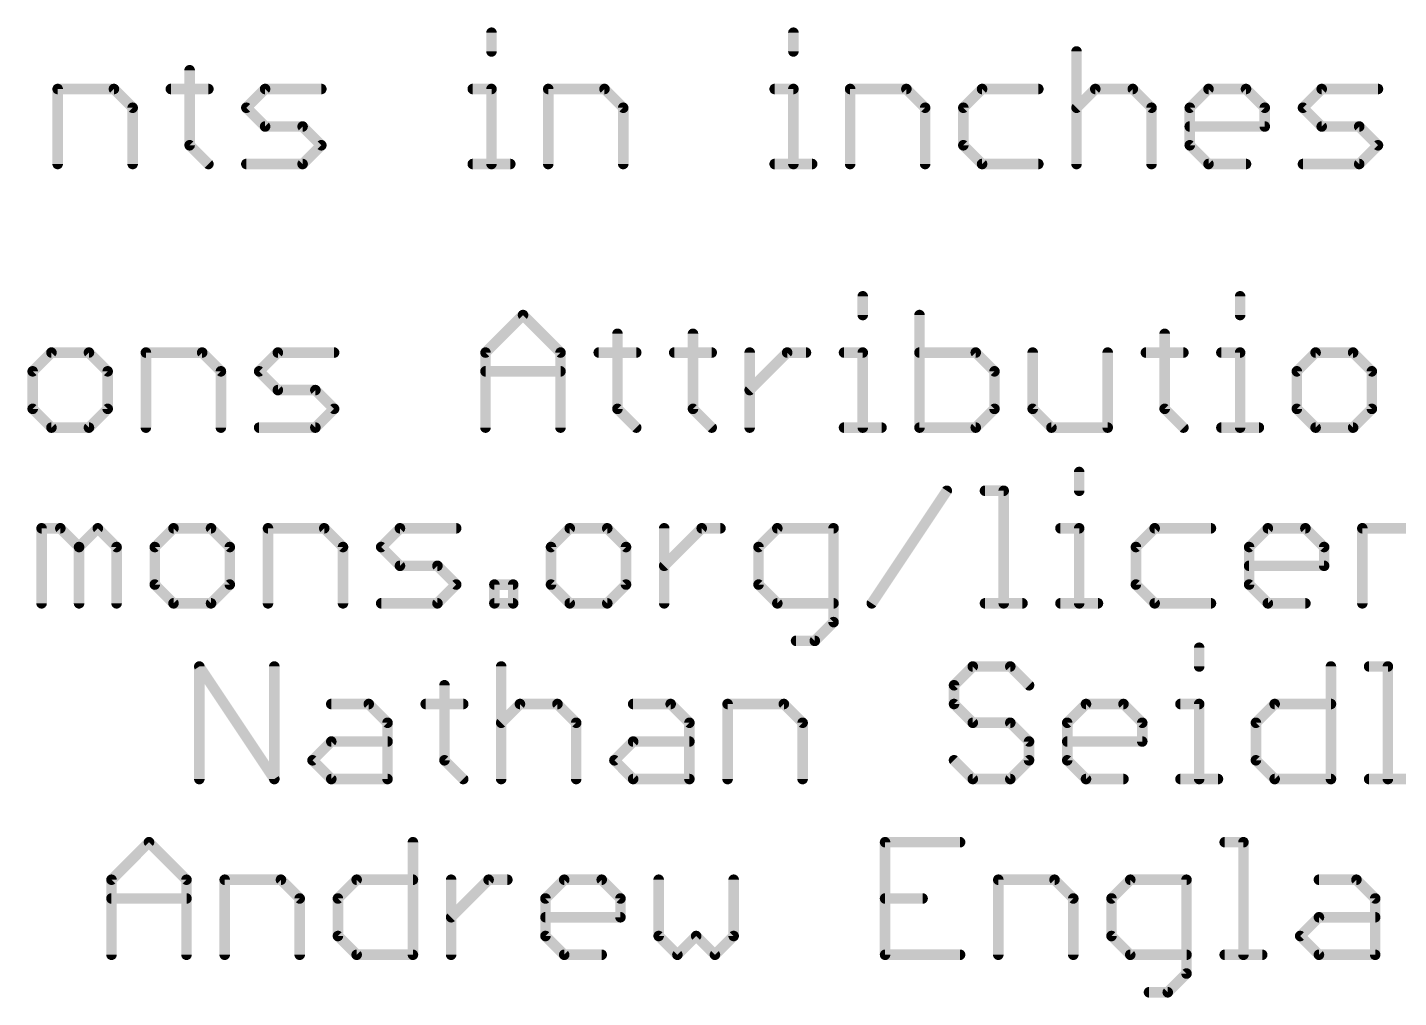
# Model space of a CAD drawing. Extents: x -38 to 69, y -72 to 37.
# Drawn here: x 11.56 to 31.39, y -20.86 to -6.84 of the extents above; entities that cross this region are included whole.
import ezdxf

# ---------------------------------------------------------------- set-up
doc = ezdxf.new("R2010")
doc.units = 0
doc.layers.add('47', color=253, linetype='CONTINUOUS')
doc.layers.add('51', color=53, linetype='CONTINUOUS')

msp = doc.modelspace()

# ---------------------------------------------------------------- linework, layer by layer
at = {"layer": '47', "const_width": 0.1524}
for points in [[(18.2718, -6.9156), (18.2718, -7.1868)], [(22.6376, -6.9156), (22.6376, -7.1868)], [(26.7322, -7.1868), (26.7322, -8.8138)], [(13.9061, -7.458), (13.9061, -8.5426)], [(11.9977, -8.8138), (11.9977, -7.7291)], [(11.9977, -7.7291), (12.8112, -7.7291)], [(12.8112, -7.7291), (13.0824, -8.0003)], [(13.6349, -7.7291), (14.1772, -7.7291)], [(14.7263, -8.0003), (14.9975, -7.7291)], [(14.9975, -7.7291), (15.811, -7.7291)], [(18.0007, -7.7291), (18.2718, -7.7291)], [(18.2718, -7.7291), (18.2718, -8.8138)], [(19.0921, -8.8138), (19.0921, -7.7291)], [(19.0921, -7.7291), (19.9056, -7.7291)], [(19.9056, -7.7291), (20.1768, -8.0003)], [(22.3664, -7.7291), (22.6376, -7.7291)], [(22.6376, -7.7291), (22.6376, -8.8138)], [(23.4578, -8.8138), (23.4578, -7.7291)], [(23.4578, -7.7291), (24.2713, -7.7291)], [(24.2713, -7.7291), (24.5425, -8.0003)], [(25.3662, -7.7291), (25.095, -8.0003)], [(26.1797, -7.7291), (25.3662, -7.7291)], [(26.7322, -8.0003), (27.0033, -7.7291)], [(27.0033, -7.7291), (27.5456, -7.7291)], [(27.5456, -7.7291), (27.8168, -8.0003)], [(28.3693, -8.0003), (28.6405, -7.7291)], [(28.6405, -7.7291), (29.1828, -7.7291)], [(29.1828, -7.7291), (29.454, -8.0003)], [(30.0065, -8.0003), (30.2776, -7.7291)], [(30.2776, -7.7291), (31.0911, -7.7291)], [(13.0824, -8.0003), (13.0824, -8.8138)], [(14.9975, -8.2715), (14.7263, -8.0003)], [(20.1768, -8.0003), (20.1768, -8.8138)], [(24.5425, -8.0003), (24.5425, -8.8138)], [(25.095, -8.0003), (25.095, -8.5426)], [(27.8168, -8.0003), (27.8168, -8.8138)], [(28.3693, -8.5426), (28.3693, -8.0003)], [(29.454, -8.0003), (29.454, -8.2715)], [(30.2776, -8.2715), (30.0065, -8.0003)], [(15.5398, -8.2715), (14.9975, -8.2715)], [(15.811, -8.5426), (15.5398, -8.2715)], [(29.454, -8.2715), (28.3693, -8.2715)], [(30.82, -8.2715), (30.2776, -8.2715)], [(31.0911, -8.5426), (30.82, -8.2715)], [(13.9061, -8.5426), (14.1772, -8.8138)], [(15.5398, -8.8138), (15.811, -8.5426)], [(25.095, -8.5426), (25.3662, -8.8138)], [(28.6405, -8.8138), (28.3693, -8.5426)], [(30.82, -8.8138), (31.0911, -8.5426)], [(14.7263, -8.8138), (15.5398, -8.8138)], [(18.0007, -8.8138), (18.543, -8.8138)], [(22.3664, -8.8138), (22.9087, -8.8138)], [(25.3662, -8.8138), (26.1797, -8.8138)], [(29.1828, -8.8138), (28.6405, -8.8138)], [(30.0065, -8.8138), (30.82, -8.8138)]]:
    msp.add_lwpolyline(points, dxfattribs=at)
at = {"layer": '47', "const_width": 0.0762}
for points in [[(18.3099, -6.9156, 1), (18.2337, -6.9156)], [(22.6757, -6.9156, 1), (22.5995, -6.9156)], [(26.7703, -7.1868, 1), (26.6941, -7.1868)], [(18.2337, -7.1868, 1), (18.3099, -7.1868)], [(22.5995, -7.1868, 1), (22.6757, -7.1868)], [(13.9442, -7.458, 1), (13.868, -7.458)], [(12.0358, -7.7291, 1), (11.9596, -7.7291)], [(11.9977, -7.691, 1), (11.9977, -7.7672)], [(12.8382, -7.7022, 1), (12.7843, -7.7561)], [(12.8112, -7.7672, 1), (12.8112, -7.691)], [(13.6349, -7.691, 1), (13.6349, -7.7672)], [(14.1772, -7.7672, 1), (14.1772, -7.691)], [(14.9975, -7.691, 1), (14.9975, -7.7672)], [(15.0244, -7.7561, 1), (14.9706, -7.7022)], [(15.811, -7.7672, 1), (15.811, -7.691)], [(18.0007, -7.691, 1), (18.0007, -7.7672)], [(18.3099, -7.7291, 1), (18.2337, -7.7291)], [(18.2718, -7.7672, 1), (18.2718, -7.691)], [(19.1302, -7.7291, 1), (19.054, -7.7291)], [(19.0921, -7.691, 1), (19.0921, -7.7672)], [(19.9325, -7.7022, 1), (19.8786, -7.7561)], [(19.9056, -7.7672, 1), (19.9056, -7.691)], [(22.3664, -7.691, 1), (22.3664, -7.7672)], [(22.6757, -7.7291, 1), (22.5995, -7.7291)], [(22.6376, -7.7672, 1), (22.6376, -7.691)], [(23.4959, -7.7291, 1), (23.4197, -7.7291)], [(23.4578, -7.691, 1), (23.4578, -7.7672)], [(24.2983, -7.7022, 1), (24.2444, -7.7561)], [(24.2713, -7.7672, 1), (24.2713, -7.691)], [(25.3662, -7.691, 1), (25.3662, -7.7672)], [(25.3931, -7.7561, 1), (25.3392, -7.7022)], [(26.1797, -7.7672, 1), (26.1797, -7.691)], [(27.0033, -7.691, 1), (27.0033, -7.7672)], [(27.0303, -7.7561, 1), (26.9764, -7.7022)], [(27.5726, -7.7022, 1), (27.5187, -7.7561)], [(27.5456, -7.7672, 1), (27.5456, -7.691)], [(28.6405, -7.691, 1), (28.6405, -7.7672)], [(28.6674, -7.7561, 1), (28.6135, -7.7022)], [(29.2097, -7.7022, 1), (29.1559, -7.7561)], [(29.1828, -7.7672, 1), (29.1828, -7.691)], [(30.2776, -7.691, 1), (30.2776, -7.7672)], [(30.3046, -7.7561, 1), (30.2507, -7.7022)], [(31.0911, -7.7672, 1), (31.0911, -7.691)], [(13.1205, -8.0003, 1), (13.0443, -8.0003)], [(14.7533, -7.9734, 1), (14.6994, -8.0272)], [(20.2149, -8.0003, 1), (20.1387, -8.0003)], [(24.5806, -8.0003, 1), (24.5044, -8.0003)], [(25.1331, -8.0003, 1), (25.0569, -8.0003)], [(27.8549, -8.0003, 1), (27.7787, -8.0003)], [(28.4074, -8.0003, 1), (28.3312, -8.0003)], [(29.4921, -8.0003, 1), (29.4159, -8.0003)], [(30.0334, -7.9734, 1), (29.9795, -8.0272)], [(13.0555, -8.0272, 1), (13.1093, -7.9734)], [(14.6994, -7.9734, 1), (14.7533, -8.0272)], [(20.1498, -8.0272, 1), (20.2037, -7.9734)], [(24.5156, -8.0272, 1), (24.5694, -7.9734)], [(25.0681, -7.9734, 1), (25.1219, -8.0272)], [(26.7052, -7.9734, 1), (26.7591, -8.0272)], [(27.7899, -8.0272, 1), (27.8438, -7.9734)], [(28.3424, -7.9734, 1), (28.3963, -8.0272)], [(29.427, -8.0272, 1), (29.4809, -7.9734)], [(29.9795, -7.9734, 1), (30.0334, -8.0272)], [(14.9975, -8.2334, 1), (14.9975, -8.3096)], [(14.9706, -8.2984, 1), (15.0244, -8.2445)], [(15.5668, -8.2445, 1), (15.5129, -8.2984)], [(15.5398, -8.3096, 1), (15.5398, -8.2334)], [(28.3693, -8.2334, 1), (28.3693, -8.3096)], [(29.4159, -8.2715, 1), (29.4921, -8.2715)], [(29.454, -8.3096, 1), (29.454, -8.2334)], [(30.2776, -8.2334, 1), (30.2776, -8.3096)], [(30.2507, -8.2984, 1), (30.3046, -8.2445)], [(30.8469, -8.2445, 1), (30.793, -8.2984)], [(30.82, -8.3096, 1), (30.82, -8.2334)], [(13.933, -8.5157, 1), (13.8791, -8.5696)], [(13.868, -8.5426, 1), (13.9442, -8.5426)], [(15.8379, -8.5696, 1), (15.7841, -8.5157)], [(15.7841, -8.5696, 1), (15.8379, -8.5157)], [(25.1219, -8.5157, 1), (25.0681, -8.5696)], [(25.0569, -8.5426, 1), (25.1331, -8.5426)], [(28.3963, -8.5157, 1), (28.3424, -8.5696)], [(28.3312, -8.5426, 1), (28.4074, -8.5426)], [(31.1181, -8.5696, 1), (31.0642, -8.5157)], [(31.0642, -8.5696, 1), (31.1181, -8.5157)], [(11.9596, -8.8138, 1), (12.0358, -8.8138)], [(13.0443, -8.8138, 1), (13.1205, -8.8138)], [(14.1503, -8.8407, 1), (14.2042, -8.7869)], [(14.7263, -8.7757, 1), (14.7263, -8.8519)], [(15.5129, -8.7869, 1), (15.5668, -8.8407)], [(15.5398, -8.8519, 1), (15.5398, -8.7757)], [(18.0007, -8.7757, 1), (18.0007, -8.8519)], [(18.2337, -8.8138, 1), (18.3099, -8.8138)], [(18.543, -8.8519, 1), (18.543, -8.7757)], [(19.054, -8.8138, 1), (19.1302, -8.8138)], [(20.1387, -8.8138, 1), (20.2149, -8.8138)], [(22.3664, -8.7757, 1), (22.3664, -8.8519)], [(22.5995, -8.8138, 1), (22.6757, -8.8138)], [(22.9087, -8.8519, 1), (22.9087, -8.7757)], [(23.4197, -8.8138, 1), (23.4959, -8.8138)], [(24.5044, -8.8138, 1), (24.5806, -8.8138)], [(25.3662, -8.7757, 1), (25.3662, -8.8519)], [(25.3392, -8.8407, 1), (25.3931, -8.7869)], [(26.1797, -8.8519, 1), (26.1797, -8.7757)], [(26.6941, -8.8138, 1), (26.7703, -8.8138)], [(27.7787, -8.8138, 1), (27.8549, -8.8138)], [(28.6405, -8.7757, 1), (28.6405, -8.8519)], [(28.6135, -8.8407, 1), (28.6674, -8.7869)], [(29.1828, -8.8519, 1), (29.1828, -8.7757)], [(30.0065, -8.7757, 1), (30.0065, -8.8519)], [(30.793, -8.7869, 1), (30.8469, -8.8407)], [(30.82, -8.8519, 1), (30.82, -8.7757)]]:
    msp.add_lwpolyline(points, format="xyb", dxfattribs=at)
at = {"layer": '51', "const_width": 0.1524}
for points in [[(23.6407, -10.7256), (23.6407, -10.9968)], [(29.0979, -10.7256), (29.0979, -10.9968)], [(18.1852, -11.5391), (18.7276, -10.9968)], [(18.7276, -10.9968), (19.2699, -11.5391)], [(24.461, -10.9968), (24.461, -12.6238)], [(20.0936, -11.268), (20.0936, -12.3526)], [(21.185, -11.268), (21.185, -12.3526)], [(28.0065, -11.268), (28.0065, -12.3526)], [(11.9078, -11.5391), (11.6366, -11.8103)], [(12.4501, -11.5391), (11.9078, -11.5391)], [(12.7213, -11.8103), (12.4501, -11.5391)], [(13.2738, -12.6238), (13.2738, -11.5391)], [(13.2738, -11.5391), (14.0873, -11.5391)], [(14.0873, -11.5391), (14.3584, -11.8103)], [(14.9109, -11.8103), (15.1821, -11.5391)], [(15.1821, -11.5391), (15.9956, -11.5391)], [(18.1852, -12.6238), (18.1852, -11.5391)], [(19.2699, -11.5391), (19.2699, -12.6238)], [(19.8224, -11.5391), (20.3647, -11.5391)], [(20.9138, -11.5391), (21.4562, -11.5391)], [(22.0053, -12.6238), (22.0053, -11.5391)], [(22.0053, -12.0815), (22.5476, -11.5391)], [(22.5476, -11.5391), (22.8188, -11.5391)], [(23.3696, -11.5391), (23.6407, -11.5391)], [(23.6407, -11.5391), (23.6407, -12.6238)], [(25.2745, -11.5391), (24.461, -11.5391)], [(25.5457, -11.8103), (25.2745, -11.5391)], [(26.0982, -11.5391), (26.0982, -12.3526)], [(27.1828, -12.6238), (27.1828, -11.5391)], [(27.7353, -11.5391), (28.2776, -11.5391)], [(28.8267, -11.5391), (29.0979, -11.5391)], [(29.0979, -11.5391), (29.0979, -12.6238)], [(30.1893, -11.5391), (29.9182, -11.8103)], [(30.7317, -11.5391), (30.1893, -11.5391)], [(31.0028, -11.8103), (30.7317, -11.5391)], [(11.6366, -11.8103), (11.6366, -12.3526)], [(12.7213, -12.3526), (12.7213, -11.8103)], [(14.3584, -11.8103), (14.3584, -12.6238)], [(15.1821, -12.0815), (14.9109, -11.8103)], [(18.1852, -11.8103), (19.2699, -11.8103)], [(25.5457, -12.3526), (25.5457, -11.8103)], [(29.9182, -11.8103), (29.9182, -12.3526)], [(31.0028, -12.3526), (31.0028, -11.8103)], [(15.7244, -12.0815), (15.1821, -12.0815)], [(15.9956, -12.3526), (15.7244, -12.0815)], [(11.6366, -12.3526), (11.9078, -12.6238)], [(12.4501, -12.6238), (12.7213, -12.3526)], [(15.7244, -12.6238), (15.9956, -12.3526)], [(20.0936, -12.3526), (20.3647, -12.6238)], [(21.185, -12.3526), (21.4562, -12.6238)], [(25.2745, -12.6238), (25.5457, -12.3526)], [(26.0982, -12.3526), (26.3693, -12.6238)], [(28.0065, -12.3526), (28.2776, -12.6238)], [(29.9182, -12.3526), (30.1893, -12.6238)], [(30.7317, -12.6238), (31.0028, -12.3526)], [(11.9078, -12.6238), (12.4501, -12.6238)], [(14.9109, -12.6238), (15.7244, -12.6238)], [(23.3696, -12.6238), (23.9119, -12.6238)], [(24.461, -12.6238), (25.2745, -12.6238)], [(26.3693, -12.6238), (27.1828, -12.6238)], [(28.8267, -12.6238), (29.3691, -12.6238)], [(30.1893, -12.6238), (30.7317, -12.6238)], [(26.7706, -13.2656), (26.7706, -13.5368)], [(23.7708, -15.1638), (24.8555, -13.5368)], [(25.408, -13.5368), (25.6791, -13.5368)], [(25.6791, -13.5368), (25.6791, -15.1638)], [(11.765, -15.1638), (11.765, -14.0791)], [(11.765, -14.0791), (12.0362, -14.0791)], [(12.0362, -14.0791), (12.3073, -14.3503)], [(12.3073, -14.3503), (12.5785, -14.0791)], [(12.5785, -14.0791), (12.8497, -14.3503)], [(13.6733, -14.0791), (13.4022, -14.3503)], [(14.2157, -14.0791), (13.6733, -14.0791)], [(14.4868, -14.3503), (14.2157, -14.0791)], [(15.0393, -15.1638), (15.0393, -14.0791)], [(15.0393, -14.0791), (15.8528, -14.0791)], [(15.8528, -14.0791), (16.124, -14.3503)], [(16.6765, -14.3503), (16.9476, -14.0791)], [(16.9476, -14.0791), (17.7611, -14.0791)], [(19.4034, -14.0791), (19.1322, -14.3503)], [(19.9457, -14.0791), (19.4034, -14.0791)], [(20.2169, -14.3503), (19.9457, -14.0791)], [(20.7694, -15.1638), (20.7694, -14.0791)], [(20.7694, -14.6215), (21.3117, -14.0791)], [(21.3117, -14.0791), (21.5829, -14.0791)], [(22.4048, -14.0791), (22.1337, -14.3503)], [(23.2183, -14.0791), (22.4048, -14.0791)], [(23.2183, -15.435), (23.2183, -14.0791)], [(26.4994, -14.0791), (26.7706, -14.0791)], [(26.7706, -14.0791), (26.7706, -15.1638)], [(27.862, -14.0791), (27.5909, -14.3503)], [(28.6755, -14.0791), (27.862, -14.0791)], [(29.228, -14.3503), (29.4992, -14.0791)], [(29.4992, -14.0791), (30.0415, -14.0791)], [(30.0415, -14.0791), (30.3127, -14.3503)], [(30.8652, -15.1638), (30.8652, -14.0791)], [(30.8652, -14.0791), (31.6787, -14.0791)], [(12.3073, -14.3503), (12.3073, -15.1638)], [(12.8497, -14.3503), (12.8497, -15.1638)], [(13.4022, -14.3503), (13.4022, -14.8926)], [(14.4868, -14.8926), (14.4868, -14.3503)], [(16.124, -14.3503), (16.124, -15.1638)], [(16.9476, -14.6215), (16.6765, -14.3503)], [(19.1322, -14.3503), (19.1322, -14.8926)], [(20.2169, -14.8926), (20.2169, -14.3503)], [(22.1337, -14.3503), (22.1337, -14.8926)], [(27.5909, -14.3503), (27.5909, -14.8926)], [(29.228, -14.8926), (29.228, -14.3503)], [(30.3127, -14.3503), (30.3127, -14.6215)], [(17.49, -14.6215), (16.9476, -14.6215)], [(17.7611, -14.8926), (17.49, -14.6215)], [(30.3127, -14.6215), (29.228, -14.6215)], [(13.4022, -14.8926), (13.6733, -15.1638)], [(14.2157, -15.1638), (14.4868, -14.8926)], [(17.49, -15.1638), (17.7611, -14.8926)], [(18.3136, -15.1638), (18.3136, -14.8926)], [(18.3136, -14.8926), (18.5848, -14.8926)], [(18.5848, -14.8926), (18.5848, -15.1638)], [(19.1322, -14.8926), (19.4034, -15.1638)], [(19.9457, -15.1638), (20.2169, -14.8926)], [(22.1337, -14.8926), (22.4048, -15.1638)], [(27.5909, -14.8926), (27.862, -15.1638)], [(29.4992, -15.1638), (29.228, -14.8926)], [(13.6733, -15.1638), (14.2157, -15.1638)], [(16.6765, -15.1638), (17.49, -15.1638)], [(18.5848, -15.1638), (18.3136, -15.1638)], [(19.4034, -15.1638), (19.9457, -15.1638)], [(22.4048, -15.1638), (23.2183, -15.1638)], [(25.408, -15.1638), (25.9503, -15.1638)], [(26.4994, -15.1638), (27.0417, -15.1638)], [(27.862, -15.1638), (28.6755, -15.1638)], [(30.0415, -15.1638), (29.4992, -15.1638)], [(22.9472, -15.7061), (23.2183, -15.435)], [(22.676, -15.7061), (22.9472, -15.7061)], [(28.5061, -15.8056), (28.5061, -16.0768)], [(14.0462, -17.7038), (14.0462, -16.0768)], [(14.0462, -16.0768), (15.1309, -17.7038)], [(15.1309, -17.7038), (15.1309, -16.0768)], [(18.412, -16.0768), (18.412, -17.7038)], [(25.2317, -16.0768), (24.9606, -16.348)], [(25.7741, -16.0768), (25.2317, -16.0768)], [(26.0452, -16.348), (25.7741, -16.0768)], [(30.411, -16.0768), (30.411, -17.7038)], [(30.9635, -16.0768), (31.2346, -16.0768)], [(31.2346, -16.0768), (31.2346, -17.7038)], [(17.5917, -16.348), (17.5917, -17.4326)], [(24.9606, -16.348), (24.9606, -16.6191)], [(15.9545, -16.6191), (16.4969, -16.6191)], [(16.4969, -16.6191), (16.768, -16.8903)], [(17.3205, -16.6191), (17.8628, -16.6191)], [(18.412, -16.8903), (18.6831, -16.6191)], [(18.6831, -16.6191), (19.2254, -16.6191)], [(19.2254, -16.6191), (19.4966, -16.8903)], [(20.3203, -16.6191), (20.8626, -16.6191)], [(20.8626, -16.6191), (21.1338, -16.8903)], [(21.6863, -17.7038), (21.6863, -16.6191)], [(21.6863, -16.6191), (22.4998, -16.6191)], [(22.4998, -16.6191), (22.7709, -16.8903)], [(24.9606, -16.6191), (25.2317, -16.8903)], [(26.5977, -16.8903), (26.8689, -16.6191)], [(26.8689, -16.6191), (27.4112, -16.6191)], [(27.4112, -16.6191), (27.6824, -16.8903)], [(28.2349, -16.6191), (28.5061, -16.6191)], [(28.5061, -16.6191), (28.5061, -17.7038)], [(29.3263, -16.8903), (29.5975, -16.6191)], [(29.5975, -16.6191), (30.411, -16.6191)], [(16.768, -16.8903), (16.768, -17.7038)], [(19.4966, -16.8903), (19.4966, -17.7038)], [(21.1338, -16.8903), (21.1338, -17.7038)], [(22.7709, -16.8903), (22.7709, -17.7038)], [(25.2317, -16.8903), (25.7741, -16.8903)], [(25.7741, -16.8903), (26.0452, -17.1615)], [(26.5977, -17.4326), (26.5977, -16.8903)], [(27.6824, -16.8903), (27.6824, -17.1615)], [(29.3263, -17.4326), (29.3263, -16.8903)], [(15.6834, -17.4326), (15.9545, -17.1615)], [(15.9545, -17.1615), (16.768, -17.1615)], [(20.0491, -17.4326), (20.3203, -17.1615)], [(20.3203, -17.1615), (21.1338, -17.1615)], [(26.0452, -17.1615), (26.0452, -17.4326)], [(27.6824, -17.1615), (26.5977, -17.1615)], [(15.9545, -17.7038), (15.6834, -17.4326)], [(17.5917, -17.4326), (17.8628, -17.7038)], [(20.3203, -17.7038), (20.0491, -17.4326)], [(25.2317, -17.7038), (24.9606, -17.4326)], [(26.0452, -17.4326), (25.7741, -17.7038)], [(26.8689, -17.7038), (26.5977, -17.4326)], [(29.5975, -17.7038), (29.3263, -17.4326)], [(16.768, -17.7038), (15.9545, -17.7038)], [(21.1338, -17.7038), (20.3203, -17.7038)], [(25.7741, -17.7038), (25.2317, -17.7038)], [(27.4112, -17.7038), (26.8689, -17.7038)], [(28.2349, -17.7038), (28.7772, -17.7038)], [(30.411, -17.7038), (29.5975, -17.7038)], [(30.9635, -17.7038), (31.5058, -17.7038)], [(12.7762, -19.1591), (13.3185, -18.6168)], [(13.3185, -18.6168), (13.8609, -19.1591)], [(17.1352, -18.6168), (17.1352, -20.2438)], [(25.0481, -18.6168), (23.9634, -18.6168)], [(23.9634, -18.6168), (23.9634, -20.2438)], [(28.8749, -18.6168), (29.1461, -18.6168)], [(29.1461, -18.6168), (29.1461, -20.2438)], [(12.7762, -20.2438), (12.7762, -19.1591)], [(13.8609, -19.1591), (13.8609, -20.2438)], [(14.4134, -20.2438), (14.4134, -19.1591)], [(14.4134, -19.1591), (15.2269, -19.1591)], [(15.2269, -19.1591), (15.498, -19.4303)], [(16.0505, -19.4303), (16.3217, -19.1591)], [(16.3217, -19.1591), (17.1352, -19.1591)], [(17.6877, -20.2438), (17.6877, -19.1591)], [(17.6877, -19.7015), (18.23, -19.1591)], [(18.23, -19.1591), (18.5012, -19.1591)], [(19.052, -19.4303), (19.3231, -19.1591)], [(19.3231, -19.1591), (19.8655, -19.1591)], [(19.8655, -19.1591), (20.1366, -19.4303)], [(20.6891, -19.1591), (20.6891, -19.9726)], [(21.7738, -19.9726), (21.7738, -19.1591)], [(25.6006, -20.2438), (25.6006, -19.1591)], [(25.6006, -19.1591), (26.4141, -19.1591)], [(26.4141, -19.1591), (26.6852, -19.4303)], [(27.5089, -19.1591), (27.2377, -19.4303)], [(28.3224, -19.1591), (27.5089, -19.1591)], [(28.3224, -20.515), (28.3224, -19.1591)], [(30.2375, -19.1591), (30.7798, -19.1591)], [(30.7798, -19.1591), (31.051, -19.4303)], [(12.7762, -19.4303), (13.8609, -19.4303)], [(15.498, -19.4303), (15.498, -20.2438)], [(16.0505, -19.9726), (16.0505, -19.4303)], [(19.052, -19.9726), (19.052, -19.4303)], [(20.1366, -19.4303), (20.1366, -19.7015)], [(23.9634, -19.4303), (24.5058, -19.4303)], [(26.6852, -19.4303), (26.6852, -20.2438)], [(27.2377, -19.4303), (27.2377, -19.9726)], [(31.051, -19.4303), (31.051, -20.2438)], [(20.1366, -19.7015), (19.052, -19.7015)], [(29.9663, -19.9726), (30.2375, -19.7015)], [(30.2375, -19.7015), (31.051, -19.7015)], [(16.3217, -20.2438), (16.0505, -19.9726)], [(19.3231, -20.2438), (19.052, -19.9726)], [(20.6891, -19.9726), (20.9603, -20.2438)], [(20.9603, -20.2438), (21.2315, -19.9726)], [(21.2315, -19.9726), (21.5026, -20.2438)], [(21.5026, -20.2438), (21.7738, -19.9726)], [(27.2377, -19.9726), (27.5089, -20.2438)], [(30.2375, -20.2438), (29.9663, -19.9726)], [(17.1352, -20.2438), (16.3217, -20.2438)], [(19.8655, -20.2438), (19.3231, -20.2438)], [(23.9634, -20.2438), (25.0481, -20.2438)], [(27.5089, -20.2438), (28.3224, -20.2438)], [(28.8749, -20.2438), (29.4172, -20.2438)], [(31.051, -20.2438), (30.2375, -20.2438)], [(28.0512, -20.7861), (28.3224, -20.515)], [(27.7801, -20.7861), (28.0512, -20.7861)]]:
    msp.add_lwpolyline(points, dxfattribs=at)
at = {"layer": '51', "const_width": 0.0762}
for points in [[(23.6788, -10.7256, 1), (23.6026, -10.7256)], [(29.136, -10.7256, 1), (29.0598, -10.7256)], [(18.7545, -10.9699, 1), (18.7006, -11.0238)], [(18.7545, -11.0238, 1), (18.7006, -10.9699)], [(23.6026, -10.9968, 1), (23.6788, -10.9968)], [(24.4991, -10.9968, 1), (24.4229, -10.9968)], [(29.0598, -10.9968, 1), (29.136, -10.9968)], [(20.1317, -11.268, 1), (20.0555, -11.268)], [(21.2231, -11.268, 1), (21.1469, -11.268)], [(28.0446, -11.268, 1), (27.9684, -11.268)], [(11.9078, -11.501, 1), (11.9078, -11.5772)], [(11.9347, -11.5661, 1), (11.8808, -11.5122)], [(12.477, -11.5122, 1), (12.4232, -11.5661)], [(12.4501, -11.5772, 1), (12.4501, -11.501)], [(13.3119, -11.5391, 1), (13.2357, -11.5391)], [(13.2738, -11.501, 1), (13.2738, -11.5772)], [(14.1142, -11.5122, 1), (14.0603, -11.5661)], [(14.0873, -11.5772, 1), (14.0873, -11.501)], [(15.1821, -11.501, 1), (15.1821, -11.5772)], [(15.209, -11.5661, 1), (15.1551, -11.5122)], [(15.9956, -11.5772, 1), (15.9956, -11.501)], [(18.2233, -11.5391, 1), (18.1471, -11.5391)], [(18.1583, -11.5122, 1), (18.2122, -11.5661)], [(19.308, -11.5391, 1), (19.2318, -11.5391)], [(19.2429, -11.5661, 1), (19.2968, -11.5122)], [(19.8224, -11.501, 1), (19.8224, -11.5772)], [(20.3647, -11.5772, 1), (20.3647, -11.501)], [(20.9138, -11.501, 1), (20.9138, -11.5772)], [(21.4562, -11.5772, 1), (21.4562, -11.501)], [(22.0434, -11.5391, 1), (21.9672, -11.5391)], [(22.5476, -11.501, 1), (22.5476, -11.5772)], [(22.5745, -11.5661, 1), (22.5206, -11.5122)], [(22.8188, -11.5772, 1), (22.8188, -11.501)], [(23.3696, -11.501, 1), (23.3696, -11.5772)], [(23.6788, -11.5391, 1), (23.6026, -11.5391)], [(23.6407, -11.5772, 1), (23.6407, -11.501)], [(24.461, -11.501, 1), (24.461, -11.5772)], [(25.3014, -11.5122, 1), (25.2475, -11.5661)], [(25.2745, -11.5772, 1), (25.2745, -11.501)], [(26.1363, -11.5391, 1), (26.0601, -11.5391)], [(27.2209, -11.5391, 1), (27.1447, -11.5391)], [(27.7353, -11.501, 1), (27.7353, -11.5772)], [(28.2776, -11.5772, 1), (28.2776, -11.501)], [(28.8267, -11.501, 1), (28.8267, -11.5772)], [(29.136, -11.5391, 1), (29.0598, -11.5391)], [(29.0979, -11.5772, 1), (29.0979, -11.501)], [(30.1893, -11.501, 1), (30.1893, -11.5772)], [(30.2163, -11.5661, 1), (30.1624, -11.5122)], [(30.7586, -11.5122, 1), (30.7047, -11.5661)], [(30.7317, -11.5772, 1), (30.7317, -11.501)], [(11.6747, -11.8103, 1), (11.5985, -11.8103)], [(11.6097, -11.7834, 1), (11.6635, -11.8372)], [(12.7594, -11.8103, 1), (12.6832, -11.8103)], [(12.6943, -11.8372, 1), (12.7482, -11.7834)], [(14.3965, -11.8103, 1), (14.3203, -11.8103)], [(14.3315, -11.8372, 1), (14.3854, -11.7834)], [(14.9379, -11.7834, 1), (14.884, -11.8372)], [(14.884, -11.7834, 1), (14.9379, -11.8372)], [(18.1852, -11.7722, 1), (18.1852, -11.8484)], [(19.2699, -11.8484, 1), (19.2699, -11.7722)], [(25.5838, -11.8103, 1), (25.5076, -11.8103)], [(25.5187, -11.8372, 1), (25.5726, -11.7834)], [(29.9563, -11.8103, 1), (29.8801, -11.8103)], [(29.8912, -11.7834, 1), (29.9451, -11.8372)], [(31.0409, -11.8103, 1), (30.9647, -11.8103)], [(30.9759, -11.8372, 1), (31.0298, -11.7834)], [(15.1821, -12.0434, 1), (15.1821, -12.1196)], [(15.1551, -12.1084, 1), (15.209, -12.0545)], [(15.7514, -12.0545, 1), (15.6975, -12.1084)], [(15.7244, -12.1196, 1), (15.7244, -12.0434)], [(21.9783, -12.0545, 1), (22.0322, -12.1084)], [(11.6635, -12.3257, 1), (11.6097, -12.3796)], [(12.7482, -12.3796, 1), (12.6943, -12.3257)], [(16.0225, -12.3796, 1), (15.9686, -12.3257)], [(15.9686, -12.3796, 1), (16.0225, -12.3257)], [(20.1205, -12.3257, 1), (20.0666, -12.3796)], [(21.2119, -12.3257, 1), (21.158, -12.3796)], [(25.5726, -12.3796, 1), (25.5187, -12.3257)], [(26.1251, -12.3257, 1), (26.0712, -12.3796)], [(28.0334, -12.3257, 1), (27.9795, -12.3796)], [(29.9451, -12.3257, 1), (29.8912, -12.3796)], [(31.0298, -12.3796, 1), (30.9759, -12.3257)], [(11.5985, -12.3526, 1), (11.6747, -12.3526)], [(12.6832, -12.3526, 1), (12.7594, -12.3526)], [(20.0555, -12.3526, 1), (20.1317, -12.3526)], [(21.1469, -12.3526, 1), (21.2231, -12.3526)], [(25.5076, -12.3526, 1), (25.5838, -12.3526)], [(26.0601, -12.3526, 1), (26.1363, -12.3526)], [(27.9684, -12.3526, 1), (28.0446, -12.3526)], [(29.8801, -12.3526, 1), (29.9563, -12.3526)], [(30.9647, -12.3526, 1), (31.0409, -12.3526)], [(11.9078, -12.5857, 1), (11.9078, -12.6619)], [(11.8808, -12.6507, 1), (11.9347, -12.5969)], [(12.4232, -12.5969, 1), (12.477, -12.6507)], [(12.4501, -12.6619, 1), (12.4501, -12.5857)], [(13.2357, -12.6238, 1), (13.3119, -12.6238)], [(14.3203, -12.6238, 1), (14.3965, -12.6238)], [(14.9109, -12.5857, 1), (14.9109, -12.6619)], [(15.6975, -12.5969, 1), (15.7514, -12.6507)], [(15.7244, -12.6619, 1), (15.7244, -12.5857)], [(18.1471, -12.6238, 1), (18.2233, -12.6238)], [(19.2318, -12.6238, 1), (19.308, -12.6238)], [(20.3378, -12.6507, 1), (20.3917, -12.5969)], [(21.4292, -12.6507, 1), (21.4831, -12.5969)], [(21.9672, -12.6238, 1), (22.0434, -12.6238)], [(23.3696, -12.5857, 1), (23.3696, -12.6619)], [(23.6026, -12.6238, 1), (23.6788, -12.6238)], [(23.9119, -12.6619, 1), (23.9119, -12.5857)], [(24.461, -12.5857, 1), (24.461, -12.6619)], [(24.4229, -12.6238, 1), (24.4991, -12.6238)], [(25.2476, -12.5969, 1), (25.3014, -12.6507)], [(25.2745, -12.6619, 1), (25.2745, -12.5857)], [(26.3693, -12.5857, 1), (26.3693, -12.6619)], [(26.3424, -12.6507, 1), (26.3963, -12.5969)], [(27.1447, -12.6238, 1), (27.2209, -12.6238)], [(27.1828, -12.6619, 1), (27.1828, -12.5857)], [(28.2507, -12.6507, 1), (28.3046, -12.5969)], [(28.8267, -12.5857, 1), (28.8267, -12.6619)], [(29.0598, -12.6238, 1), (29.136, -12.6238)], [(29.3691, -12.6619, 1), (29.3691, -12.5857)], [(30.1893, -12.5857, 1), (30.1893, -12.6619)], [(30.1624, -12.6507, 1), (30.2163, -12.5969)], [(30.7047, -12.5969, 1), (30.7586, -12.6507)], [(30.7317, -12.6619, 1), (30.7317, -12.5857)], [(26.8087, -13.2656, 1), (26.7325, -13.2656)], [(24.8872, -13.5579, 1), (24.8238, -13.5157)], [(25.408, -13.4987, 1), (25.408, -13.5749)], [(25.7172, -13.5368, 1), (25.641, -13.5368)], [(25.6791, -13.5749, 1), (25.6791, -13.4987)], [(26.7325, -13.5368, 1), (26.8087, -13.5368)], [(11.8031, -14.0791, 1), (11.7269, -14.0791)], [(11.765, -14.041, 1), (11.765, -14.1172)], [(12.0631, -14.0522, 1), (12.0092, -14.1061)], [(12.0362, -14.1172, 1), (12.0362, -14.041)], [(12.6054, -14.0522, 1), (12.5516, -14.1061)], [(12.6054, -14.1061, 1), (12.5516, -14.0522)], [(13.6733, -14.041, 1), (13.6733, -14.1172)], [(13.7003, -14.1061, 1), (13.6464, -14.0522)], [(14.2426, -14.0522, 1), (14.1887, -14.1061)], [(14.2157, -14.1172, 1), (14.2157, -14.041)], [(15.0774, -14.0791, 1), (15.0012, -14.0791)], [(15.0393, -14.041, 1), (15.0393, -14.1172)], [(15.8798, -14.0522, 1), (15.8259, -14.1061)], [(15.8528, -14.1172, 1), (15.8528, -14.041)], [(16.9476, -14.041, 1), (16.9476, -14.1172)], [(16.9746, -14.1061, 1), (16.9207, -14.0522)], [(17.7611, -14.1172, 1), (17.7611, -14.041)], [(19.4034, -14.041, 1), (19.4034, -14.1172)], [(19.4303, -14.1061, 1), (19.3764, -14.0522)], [(19.9727, -14.0522, 1), (19.9188, -14.1061)], [(19.9457, -14.1172, 1), (19.9457, -14.041)], [(20.8075, -14.0791, 1), (20.7313, -14.0791)], [(21.3117, -14.041, 1), (21.3117, -14.1172)], [(21.3386, -14.1061, 1), (21.2848, -14.0522)], [(21.5829, -14.1172, 1), (21.5829, -14.041)], [(22.4048, -14.041, 1), (22.4048, -14.1172)], [(22.4318, -14.1061, 1), (22.3779, -14.0522)], [(23.2564, -14.0791, 1), (23.1802, -14.0791)], [(23.2183, -14.1172, 1), (23.2183, -14.041)], [(26.4994, -14.041, 1), (26.4994, -14.1172)], [(26.8087, -14.0791, 1), (26.7325, -14.0791)], [(26.7706, -14.1172, 1), (26.7706, -14.041)], [(27.862, -14.041, 1), (27.862, -14.1172)], [(27.889, -14.1061, 1), (27.8351, -14.0522)], [(28.6755, -14.1172, 1), (28.6755, -14.041)], [(29.4992, -14.041, 1), (29.4992, -14.1172)], [(29.5261, -14.1061, 1), (29.4722, -14.0522)], [(30.0684, -14.0522, 1), (30.0146, -14.1061)], [(30.0415, -14.1172, 1), (30.0415, -14.041)], [(30.9033, -14.0791, 1), (30.8271, -14.0791)], [(30.8652, -14.041, 1), (30.8652, -14.1172)], [(12.3454, -14.3503, 1), (12.2692, -14.3503)], [(12.8878, -14.3503, 1), (12.8116, -14.3503)], [(13.4403, -14.3503, 1), (13.3641, -14.3503)], [(14.5249, -14.3503, 1), (14.4487, -14.3503)], [(16.1621, -14.3503, 1), (16.0859, -14.3503)], [(16.7034, -14.3234, 1), (16.6495, -14.3772)], [(19.1703, -14.3503, 1), (19.0941, -14.3503)], [(20.255, -14.3503, 1), (20.1788, -14.3503)], [(22.1718, -14.3503, 1), (22.0956, -14.3503)], [(27.629, -14.3503, 1), (27.5528, -14.3503)], [(29.2661, -14.3503, 1), (29.1899, -14.3503)], [(30.3508, -14.3503, 1), (30.2746, -14.3503)], [(12.2804, -14.3234, 1), (12.3343, -14.3772)], [(12.2804, -14.3772, 1), (12.3343, -14.3234)], [(12.8227, -14.3772, 1), (12.8766, -14.3234)], [(13.3752, -14.3234, 1), (13.4291, -14.3772)], [(14.4599, -14.3772, 1), (14.5138, -14.3234)], [(16.097, -14.3772, 1), (16.1509, -14.3234)], [(16.6495, -14.3234, 1), (16.7034, -14.3772)], [(19.1053, -14.3234, 1), (19.1592, -14.3772)], [(20.1899, -14.3772, 1), (20.2438, -14.3234)], [(22.1067, -14.3234, 1), (22.1606, -14.3772)], [(27.5639, -14.3234, 1), (27.6178, -14.3772)], [(29.2011, -14.3234, 1), (29.255, -14.3772)], [(30.2857, -14.3772, 1), (30.3396, -14.3234)], [(16.9476, -14.5834, 1), (16.9476, -14.6596)], [(16.9207, -14.6484, 1), (16.9746, -14.5945)], [(17.5169, -14.5945, 1), (17.463, -14.6484)], [(17.49, -14.6596, 1), (17.49, -14.5834)], [(20.7424, -14.5945, 1), (20.7963, -14.6484)], [(29.228, -14.5834, 1), (29.228, -14.6596)], [(30.2746, -14.6215, 1), (30.3508, -14.6215)], [(30.3127, -14.6596, 1), (30.3127, -14.5834)], [(13.4291, -14.8657, 1), (13.3752, -14.9196)], [(13.3641, -14.8926, 1), (13.4403, -14.8926)], [(14.4487, -14.8926, 1), (14.5249, -14.8926)], [(14.5138, -14.9196, 1), (14.4599, -14.8657)], [(17.7881, -14.9196, 1), (17.7342, -14.8657)], [(17.7342, -14.9196, 1), (17.7881, -14.8657)], [(18.3517, -14.8926, 1), (18.2755, -14.8926)], [(18.3136, -14.8545, 1), (18.3136, -14.9307)], [(18.6229, -14.8926, 1), (18.5467, -14.8926)], [(18.5848, -14.9307, 1), (18.5848, -14.8545)], [(19.1592, -14.8657, 1), (19.1053, -14.9196)], [(19.0941, -14.8926, 1), (19.1703, -14.8926)], [(20.1788, -14.8926, 1), (20.255, -14.8926)], [(20.2438, -14.9196, 1), (20.1899, -14.8657)], [(22.1606, -14.8657, 1), (22.1067, -14.9196)], [(22.0956, -14.8926, 1), (22.1718, -14.8926)], [(27.6178, -14.8657, 1), (27.5639, -14.9196)], [(27.5528, -14.8926, 1), (27.629, -14.8926)], [(29.255, -14.8657, 1), (29.2011, -14.9196)], [(29.1899, -14.8926, 1), (29.2661, -14.8926)], [(11.7269, -15.1638, 1), (11.8031, -15.1638)], [(12.2692, -15.1638, 1), (12.3454, -15.1638)], [(12.8116, -15.1638, 1), (12.8878, -15.1638)], [(13.6733, -15.1257, 1), (13.6733, -15.2019)], [(13.6464, -15.1907, 1), (13.7003, -15.1369)], [(14.1887, -15.1369, 1), (14.2426, -15.1907)], [(14.2157, -15.2019, 1), (14.2157, -15.1257)], [(15.0012, -15.1638, 1), (15.0774, -15.1638)], [(16.0859, -15.1638, 1), (16.1621, -15.1638)], [(16.6765, -15.1257, 1), (16.6765, -15.2019)], [(17.463, -15.1369, 1), (17.5169, -15.1907)], [(17.49, -15.2019, 1), (17.49, -15.1257)], [(18.3136, -15.1257, 1), (18.3136, -15.2019)], [(18.2755, -15.1638, 1), (18.3517, -15.1638)], [(18.5467, -15.1638, 1), (18.6229, -15.1638)], [(18.5848, -15.2019, 1), (18.5848, -15.1257)], [(19.4034, -15.1257, 1), (19.4034, -15.2019)], [(19.3764, -15.1907, 1), (19.4303, -15.1369)], [(19.9188, -15.1369, 1), (19.9726, -15.1907)], [(19.9457, -15.2019, 1), (19.9457, -15.1257)], [(20.7313, -15.1638, 1), (20.8075, -15.1638)], [(22.4048, -15.1257, 1), (22.4048, -15.2019)], [(22.3779, -15.1907, 1), (22.4318, -15.1369)], [(23.2183, -15.2019, 1), (23.2183, -15.1257)], [(23.7391, -15.1427, 1), (23.8025, -15.1849)], [(25.408, -15.1257, 1), (25.408, -15.2019)], [(25.641, -15.1638, 1), (25.7172, -15.1638)], [(25.9503, -15.2019, 1), (25.9503, -15.1257)], [(26.4994, -15.1257, 1), (26.4994, -15.2019)], [(26.7325, -15.1638, 1), (26.8087, -15.1638)], [(27.0417, -15.2019, 1), (27.0417, -15.1257)], [(27.862, -15.1257, 1), (27.862, -15.2019)], [(27.8351, -15.1907, 1), (27.889, -15.1369)], [(28.6755, -15.2019, 1), (28.6755, -15.1257)], [(29.4992, -15.1257, 1), (29.4992, -15.2019)], [(29.4722, -15.1907, 1), (29.5261, -15.1369)], [(30.0415, -15.2019, 1), (30.0415, -15.1257)], [(30.8271, -15.1638, 1), (30.9033, -15.1638)], [(23.1802, -15.435, 1), (23.2564, -15.435)], [(23.2453, -15.4619, 1), (23.1914, -15.408)], [(22.676, -15.668, 1), (22.676, -15.7442)], [(22.9202, -15.6792, 1), (22.9741, -15.7331)], [(22.9472, -15.7442, 1), (22.9472, -15.668)], [(28.5442, -15.8056, 1), (28.468, -15.8056)], [(14.0843, -16.0768, 1), (14.0081, -16.0768)], [(14.0779, -16.0557, 1), (14.0145, -16.0979)], [(15.169, -16.0768, 1), (15.0928, -16.0768)], [(18.4501, -16.0768, 1), (18.3739, -16.0768)], [(25.2317, -16.0387, 1), (25.2317, -16.1149)], [(25.2587, -16.1038, 1), (25.2048, -16.0499)], [(25.801, -16.0499, 1), (25.7471, -16.1038)], [(25.7741, -16.1149, 1), (25.7741, -16.0387)], [(28.468, -16.0768, 1), (28.5442, -16.0768)], [(30.4491, -16.0768, 1), (30.3729, -16.0768)], [(30.9635, -16.0387, 1), (30.9635, -16.1149)], [(31.2727, -16.0768, 1), (31.1965, -16.0768)], [(31.2346, -16.1149, 1), (31.2346, -16.0387)], [(17.6298, -16.348, 1), (17.5536, -16.348)], [(24.9336, -16.321, 1), (24.9875, -16.3749)], [(24.9987, -16.348, 1), (24.9225, -16.348)], [(26.0183, -16.3749, 1), (26.0722, -16.321)], [(15.9545, -16.581, 1), (15.9545, -16.6572)], [(16.5238, -16.5922, 1), (16.4699, -16.6461)], [(16.4969, -16.6572, 1), (16.4969, -16.581)], [(17.3205, -16.581, 1), (17.3205, -16.6572)], [(17.8628, -16.6572, 1), (17.8628, -16.581)], [(18.6831, -16.581, 1), (18.6831, -16.6572)], [(18.7101, -16.6461, 1), (18.6562, -16.5922)], [(19.2524, -16.5922, 1), (19.1985, -16.6461)], [(19.2254, -16.6572, 1), (19.2254, -16.581)], [(20.3203, -16.581, 1), (20.3203, -16.6572)], [(20.8895, -16.5922, 1), (20.8357, -16.6461)], [(20.8626, -16.6572, 1), (20.8626, -16.581)], [(21.7244, -16.6191, 1), (21.6482, -16.6191)], [(21.6863, -16.581, 1), (21.6863, -16.6572)], [(22.5267, -16.5922, 1), (22.4728, -16.6461)], [(22.4998, -16.6572, 1), (22.4998, -16.581)], [(24.9875, -16.5922, 1), (24.9336, -16.6461)], [(24.9225, -16.6191, 1), (24.9987, -16.6191)], [(26.8689, -16.581, 1), (26.8689, -16.6572)], [(26.8958, -16.6461, 1), (26.842, -16.5922)], [(27.4382, -16.5922, 1), (27.3843, -16.6461)], [(27.4112, -16.6572, 1), (27.4112, -16.581)], [(28.2349, -16.581, 1), (28.2349, -16.6572)], [(28.5442, -16.6191, 1), (28.468, -16.6191)], [(28.5061, -16.6572, 1), (28.5061, -16.581)], [(29.5975, -16.581, 1), (29.5975, -16.6572)], [(29.6244, -16.6461, 1), (29.5705, -16.5922)], [(30.411, -16.6572, 1), (30.411, -16.581)], [(16.8061, -16.8903, 1), (16.7299, -16.8903)], [(16.7411, -16.9172, 1), (16.795, -16.8634)], [(18.385, -16.8634, 1), (18.4389, -16.9172)], [(19.5347, -16.8903, 1), (19.4585, -16.8903)], [(19.4697, -16.9172, 1), (19.5236, -16.8634)], [(21.1719, -16.8903, 1), (21.0957, -16.8903)], [(21.1068, -16.9172, 1), (21.1607, -16.8634)], [(22.809, -16.8903, 1), (22.7328, -16.8903)], [(22.744, -16.9172, 1), (22.7979, -16.8634)], [(25.2317, -16.8522, 1), (25.2317, -16.9284)], [(25.2048, -16.9172, 1), (25.2587, -16.8634)], [(25.801, -16.8634, 1), (25.7471, -16.9172)], [(25.7741, -16.9284, 1), (25.7741, -16.8522)], [(26.6358, -16.8903, 1), (26.5596, -16.8903)], [(26.5708, -16.8634, 1), (26.6247, -16.9172)], [(27.7205, -16.8903, 1), (27.6443, -16.8903)], [(27.6554, -16.9172, 1), (27.7093, -16.8634)], [(29.3644, -16.8903, 1), (29.2882, -16.8903)], [(29.2994, -16.8634, 1), (29.3533, -16.9172)], [(15.9545, -17.1234, 1), (15.9545, -17.1996)], [(15.9815, -17.1884, 1), (15.9276, -17.1345)], [(16.768, -17.1996, 1), (16.768, -17.1234)], [(20.3203, -17.1234, 1), (20.3203, -17.1996)], [(20.3472, -17.1884, 1), (20.2933, -17.1345)], [(21.1338, -17.1996, 1), (21.1338, -17.1234)], [(26.0833, -17.1615, 1), (26.0071, -17.1615)], [(26.0183, -17.1884, 1), (26.0722, -17.1345)], [(26.5977, -17.1234, 1), (26.5977, -17.1996)], [(27.6443, -17.1615, 1), (27.7205, -17.1615)], [(27.6824, -17.1996, 1), (27.6824, -17.1234)], [(15.7103, -17.4057, 1), (15.6564, -17.4596)], [(15.6564, -17.4057, 1), (15.7103, -17.4596)], [(17.6186, -17.4057, 1), (17.5647, -17.4596)], [(17.5536, -17.4326, 1), (17.6298, -17.4326)], [(20.076, -17.4057, 1), (20.0222, -17.4596)], [(20.0222, -17.4057, 1), (20.076, -17.4596)], [(24.9875, -17.4057, 1), (24.9336, -17.4596)], [(26.0071, -17.4326, 1), (26.0833, -17.4326)], [(26.0722, -17.4596, 1), (26.0183, -17.4057)], [(26.6247, -17.4057, 1), (26.5708, -17.4596)], [(26.5596, -17.4326, 1), (26.6358, -17.4326)], [(29.3533, -17.4057, 1), (29.2994, -17.4596)], [(29.2882, -17.4326, 1), (29.3644, -17.4326)], [(15.0992, -17.7249, 1), (15.1626, -17.6827)], [(15.9545, -17.6657, 1), (15.9545, -17.7419)], [(15.9276, -17.7307, 1), (15.9815, -17.6769)], [(16.768, -17.7419, 1), (16.768, -17.6657)], [(17.8359, -17.7307, 1), (17.8898, -17.6769)], [(20.3203, -17.6657, 1), (20.3203, -17.7419)], [(20.2933, -17.7307, 1), (20.3472, -17.6769)], [(21.1338, -17.7419, 1), (21.1338, -17.6657)], [(25.2317, -17.6657, 1), (25.2317, -17.7419)], [(25.2048, -17.7307, 1), (25.2587, -17.6769)], [(25.7471, -17.6769, 1), (25.801, -17.7307)], [(25.7741, -17.7419, 1), (25.7741, -17.6657)], [(26.8689, -17.6657, 1), (26.8689, -17.7419)], [(26.842, -17.7307, 1), (26.8958, -17.6769)], [(27.4112, -17.7419, 1), (27.4112, -17.6657)], [(28.2349, -17.6657, 1), (28.2349, -17.7419)], [(28.7772, -17.7419, 1), (28.7772, -17.6657)], [(29.5975, -17.6657, 1), (29.5975, -17.7419)], [(29.5705, -17.7307, 1), (29.6244, -17.6769)], [(30.411, -17.7419, 1), (30.411, -17.6657)], [(30.9635, -17.6657, 1), (30.9635, -17.7419)], [(14.0081, -17.7038, 1), (14.0843, -17.7038)], [(15.0928, -17.7038, 1), (15.169, -17.7038)], [(16.7299, -17.7038, 1), (16.8061, -17.7038)], [(18.3739, -17.7038, 1), (18.4501, -17.7038)], [(19.4585, -17.7038, 1), (19.5347, -17.7038)], [(21.0957, -17.7038, 1), (21.1719, -17.7038)], [(21.6482, -17.7038, 1), (21.7244, -17.7038)], [(22.7328, -17.7038, 1), (22.809, -17.7038)], [(28.468, -17.7038, 1), (28.5442, -17.7038)], [(30.3729, -17.7038, 1), (30.4491, -17.7038)], [(31.1965, -17.7038, 1), (31.2727, -17.7038)], [(13.3455, -18.5899, 1), (13.2916, -18.6438)], [(13.3455, -18.6438, 1), (13.2916, -18.5899)], [(17.1733, -18.6168, 1), (17.0971, -18.6168)], [(23.9634, -18.5787, 1), (23.9634, -18.6549)], [(24.0015, -18.6168, 1), (23.9253, -18.6168)], [(25.0481, -18.6549, 1), (25.0481, -18.5787)], [(28.8749, -18.5787, 1), (28.8749, -18.6549)], [(29.1842, -18.6168, 1), (29.108, -18.6168)], [(29.1461, -18.6549, 1), (29.1461, -18.5787)], [(12.8143, -19.1591, 1), (12.7381, -19.1591)], [(12.7493, -19.1322, 1), (12.8031, -19.1861)], [(13.899, -19.1591, 1), (13.8228, -19.1591)], [(13.8339, -19.1861, 1), (13.8878, -19.1322)], [(14.4515, -19.1591, 1), (14.3753, -19.1591)], [(14.4134, -19.121, 1), (14.4134, -19.1972)], [(15.2538, -19.1322, 1), (15.1999, -19.1861)], [(15.2269, -19.1972, 1), (15.2269, -19.121)], [(16.3217, -19.121, 1), (16.3217, -19.1972)], [(16.3486, -19.1861, 1), (16.2947, -19.1322)], [(17.1352, -19.1972, 1), (17.1352, -19.121)], [(17.7258, -19.1591, 1), (17.6496, -19.1591)], [(18.23, -19.121, 1), (18.23, -19.1972)], [(18.2569, -19.1861, 1), (18.2031, -19.1322)], [(18.5012, -19.1972, 1), (18.5012, -19.121)], [(19.3231, -19.121, 1), (19.3231, -19.1972)], [(19.3501, -19.1861, 1), (19.2962, -19.1322)], [(19.8924, -19.1322, 1), (19.8385, -19.1861)], [(19.8655, -19.1972, 1), (19.8655, -19.121)], [(20.7272, -19.1591, 1), (20.651, -19.1591)], [(21.8119, -19.1591, 1), (21.7357, -19.1591)], [(25.6387, -19.1591, 1), (25.5625, -19.1591)], [(25.6006, -19.121, 1), (25.6006, -19.1972)], [(26.441, -19.1322, 1), (26.3871, -19.1861)], [(26.4141, -19.1972, 1), (26.4141, -19.121)], [(27.5089, -19.121, 1), (27.5089, -19.1972)], [(27.5359, -19.1861, 1), (27.482, -19.1322)], [(28.3605, -19.1591, 1), (28.2843, -19.1591)], [(28.3224, -19.1972, 1), (28.3224, -19.121)], [(30.2375, -19.121, 1), (30.2375, -19.1972)], [(30.8068, -19.1322, 1), (30.7529, -19.1861)], [(30.7798, -19.1972, 1), (30.7798, -19.121)], [(12.7762, -19.3922, 1), (12.7762, -19.4684)], [(13.8609, -19.4684, 1), (13.8609, -19.3922)], [(15.5361, -19.4303, 1), (15.4599, -19.4303)], [(15.4711, -19.4572, 1), (15.525, -19.4034)], [(16.0886, -19.4303, 1), (16.0124, -19.4303)], [(16.0236, -19.4034, 1), (16.0775, -19.4572)], [(19.0901, -19.4303, 1), (19.0139, -19.4303)], [(19.025, -19.4034, 1), (19.0789, -19.4572)], [(20.1747, -19.4303, 1), (20.0985, -19.4303)], [(20.1097, -19.4572, 1), (20.1636, -19.4034)], [(23.9634, -19.3922, 1), (23.9634, -19.4684)], [(24.5058, -19.4684, 1), (24.5058, -19.3922)], [(26.7233, -19.4303, 1), (26.6471, -19.4303)], [(26.6583, -19.4572, 1), (26.7122, -19.4034)], [(27.2758, -19.4303, 1), (27.1996, -19.4303)], [(27.2108, -19.4034, 1), (27.2647, -19.4572)], [(31.0891, -19.4303, 1), (31.0129, -19.4303)], [(31.0241, -19.4572, 1), (31.0779, -19.4034)], [(19.052, -19.6634, 1), (19.052, -19.7396)], [(20.1366, -19.7396, 1), (20.1366, -19.6634)], [(30.2375, -19.6634, 1), (30.2375, -19.7396)], [(30.2644, -19.7284, 1), (30.2106, -19.6745)], [(31.051, -19.7396, 1), (31.051, -19.6634)], [(17.6607, -19.6745, 1), (17.7146, -19.7284)], [(20.0985, -19.7015, 1), (20.1747, -19.7015)], [(16.0775, -19.9457, 1), (16.0236, -19.9996)], [(16.0124, -19.9726, 1), (16.0886, -19.9726)], [(19.0789, -19.9457, 1), (19.025, -19.9996)], [(19.0139, -19.9726, 1), (19.0901, -19.9726)], [(20.7161, -19.9457, 1), (20.6622, -19.9996)], [(20.651, -19.9726, 1), (20.7272, -19.9726)], [(21.2584, -19.9457, 1), (21.2045, -19.9996)], [(21.2584, -19.9996, 1), (21.2045, -19.9457)], [(21.7357, -19.9726, 1), (21.8119, -19.9726)], [(21.8007, -19.9996, 1), (21.7468, -19.9457)], [(27.2647, -19.9457, 1), (27.2108, -19.9996)], [(27.1996, -19.9726, 1), (27.2758, -19.9726)], [(29.9933, -19.9457, 1), (29.9394, -19.9996)], [(29.9394, -19.9457, 1), (29.9933, -19.9996)], [(12.7381, -20.2438, 1), (12.8143, -20.2438)], [(13.8228, -20.2438, 1), (13.899, -20.2438)], [(14.3753, -20.2438, 1), (14.4515, -20.2438)], [(15.4599, -20.2438, 1), (15.5361, -20.2438)], [(16.3217, -20.2057, 1), (16.3217, -20.2819)], [(16.2947, -20.2707, 1), (16.3486, -20.2169)], [(17.0971, -20.2438, 1), (17.1733, -20.2438)], [(17.1352, -20.2819, 1), (17.1352, -20.2057)], [(17.6496, -20.2438, 1), (17.7258, -20.2438)], [(19.3231, -20.2057, 1), (19.3231, -20.2819)], [(19.2962, -20.2707, 1), (19.3501, -20.2169)], [(19.8655, -20.2819, 1), (19.8655, -20.2057)], [(20.9333, -20.2169, 1), (20.9872, -20.2707)], [(20.9333, -20.2707, 1), (20.9872, -20.2169)], [(21.4757, -20.2169, 1), (21.5296, -20.2707)], [(21.4757, -20.2707, 1), (21.5296, -20.2169)], [(23.9634, -20.2057, 1), (23.9634, -20.2819)], [(23.9253, -20.2438, 1), (24.0015, -20.2438)], [(25.0481, -20.2819, 1), (25.0481, -20.2057)], [(25.5625, -20.2438, 1), (25.6387, -20.2438)], [(26.6471, -20.2438, 1), (26.7233, -20.2438)], [(27.5089, -20.2057, 1), (27.5089, -20.2819)], [(27.482, -20.2707, 1), (27.5359, -20.2169)], [(28.3224, -20.2819, 1), (28.3224, -20.2057)], [(28.8749, -20.2057, 1), (28.8749, -20.2819)], [(29.108, -20.2438, 1), (29.1842, -20.2438)], [(29.4172, -20.2819, 1), (29.4172, -20.2057)], [(30.2375, -20.2057, 1), (30.2375, -20.2819)], [(30.2106, -20.2707, 1), (30.2644, -20.2169)], [(31.0129, -20.2438, 1), (31.0891, -20.2438)], [(31.051, -20.2819, 1), (31.051, -20.2057)], [(28.2843, -20.515, 1), (28.3605, -20.515)], [(28.3493, -20.5419, 1), (28.2955, -20.488)], [(27.7801, -20.748, 1), (27.7801, -20.8242)], [(28.0243, -20.7592, 1), (28.0782, -20.8131)], [(28.0512, -20.8242, 1), (28.0512, -20.748)]]:
    msp.add_lwpolyline(points, format="xyb", dxfattribs=at)

doc.saveas('drawing.dxf')
